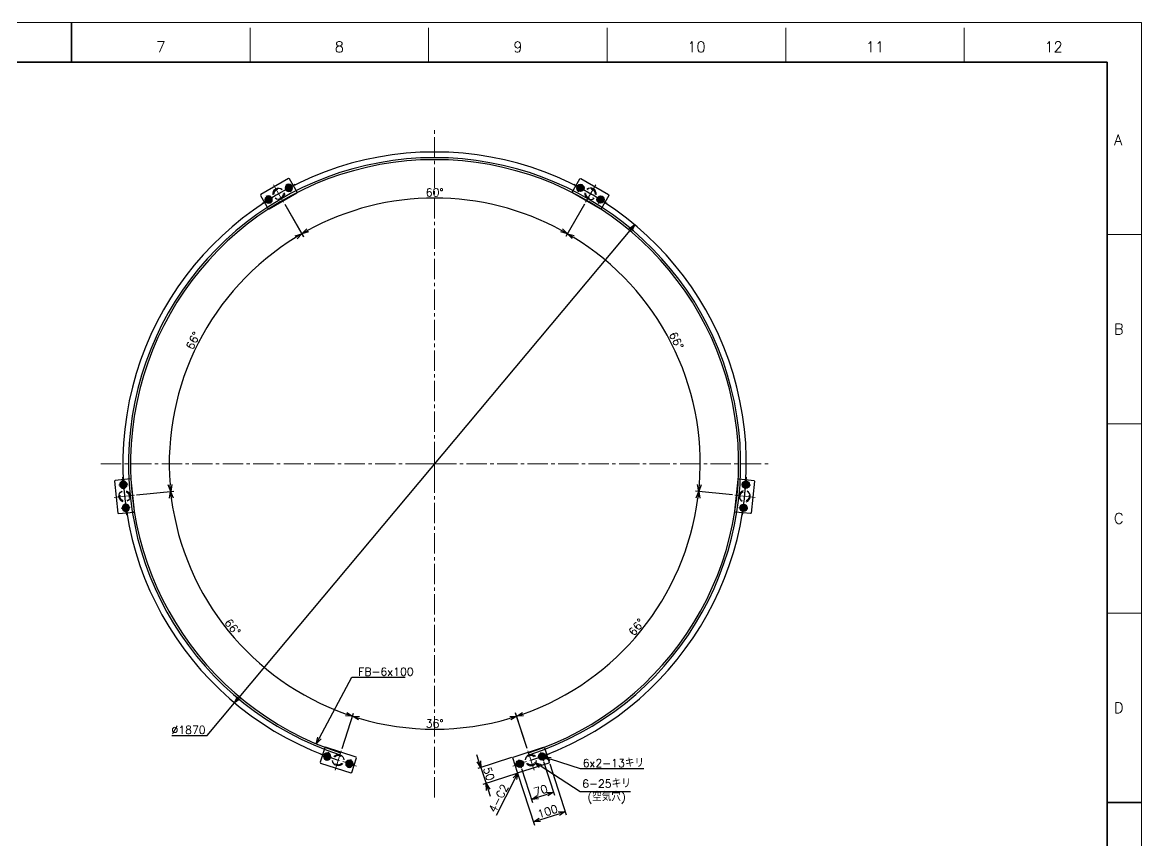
# Model space of a CAD drawing. Header units: millimetres. Extents: x 0 to 6626, y -38 to 4663.
# Drawn here: x 3269 to 6626, y 2209 to 4663 of the extents above; entities that cross this region are included whole.
import ezdxf
from ezdxf import colors
from ezdxf.entities.mleader import LeaderData, LeaderLine
from ezdxf.enums import TextEntityAlignment as Align
from ezdxf.math import Vec2, Vec3

# ---------------------------------------------------------------- set-up
doc = ezdxf.new("R2010")
doc.units = ezdxf.units.MM
doc.header["$LTSCALE"] = 3.2
doc.header["$PDMODE"] = 99
doc.header["$PDSIZE"] = 1
doc.linetypes.add('CENTER2', pattern=[28.575, 19.05, -3.175, 3.175, -3.175])
doc.linetypes.add('HIDDEN', pattern=[9.525, 6.35, -3.175])
for name, color, linetype, lineweight in [('04_HIDDEN', 2, 'HIDDEN', 13), ('05_CENTER', 4, 'CENTER2', 13), ('08_DIM', 3, 'Continuous', 13), ('90_FRAME', 5, 'Continuous', 35)]:
    doc.layers.add(name, color=color, linetype=linetype, lineweight=lineweight)
doc.layers.add('10_DRAFT', color=8, linetype='Continuous', lineweight=0, plot=False)
doc.layers.add('91_BLANK', color=5, linetype='Continuous', lineweight=0, plot=False)
doc.styles.add('KSS_TXT', font='txt.shx', dxfattribs={"bigfont": 'extfont2.shx'})
doc.styles.get("Standard").update_dxf_attribs({"font": 'txt.shx', "bigfont": 'extfont2.shx'})
doc.dimstyles.new('KSS_DIM', dxfattribs={"dimscale": 8, "dimtxt": 3, "dimasz": 2.5, "dimexe": 1.25, "dimexo": 0.625, "dimtad": 1, "dimdsep": 46, "dimtxsty": 'KSS_TXT', "dimblk": 'OPEN30', "dimcen": 0, "dimazin": 2, "dimtfac": 0.75, "dimtmove": 0, "dimatfit": 3, "dimldrblk": 'OPEN30', "dimfxl": 1.25, "dimtolj": 1, "dimarcsym": 0})
doc.dimstyles.new('KSS_DIM$3', dxfattribs={"dimscale": 8, "dimtxt": 3, "dimasz": 2.5, "dimexe": 1.25, "dimexo": 0.625, "dimtad": 1, "dimtih": 1, "dimtoh": 1, "dimdsep": 46, "dimtxsty": 'KSS_TXT', "dimblk": 'OPEN30', "dimcen": 0, "dimazin": 2, "dimtfac": 0.75, "dimtofl": 0, "dimtmove": 0, "dimatfit": 3, "dimldrblk": 'OPEN30', "dimfxl": 1.25, "dimtolj": 1, "dimarcsym": 0})

# ---------------------------------------------------------------- blocks, each defined once
blk = doc.blocks.new('A$C006F778A_1_1')
at = {"color": 0}
blk.add_lwpolyline([(-48, 25), (48, 25), (50, 23), (50, -23), (48, -25), (-48, -25), (-50, -23), (-50, 23)], close=True, dxfattribs=at)
for centre in [(-35, 0), (35, 0)]:
    blk.add_circle(centre, 6.5, dxfattribs=at)
for start, end in [(20.6673, 159.3327), (200.6673, 339.3327)]:
    blk.add_arc((0, 0), 17, start, end, dxfattribs=at)
at = {"layer": '04_HIDDEN'}
for start, end in [(25.7715, 154.2285), (205.7715, 334.2285)]:
    blk.add_arc((0, 0), 13.8, start, end, dxfattribs=at)
at = {"layer": '05_CENTER'}
for p, q in [((-57.2, 0), (57.2, 0)), ((-35, -10.3), (-35, 10.3)), ((0, 31.4), (0, -31.4)), ((35, -10.3), (35, 10.3))]:
    blk.add_line(p, q, dxfattribs=at)
blk = doc.blocks.new('10b_2_1_1')
at = {"color": 0, "linetype": 'CENTER2'}
for p, q in [((13.5, 0), (-13.5, 0)), ((0, -13.5), (0, 13.5))]:
    blk.add_line(p, q, dxfattribs=at)
at = {"color": 0}
for p, q in [((-4.9, 8.5), (-9.8, 0)), ((-9.8, 0), (-4.9, -8.5)), ((-4.9, 8.5), (4.9, 8.5)), ((9.8, 0), (4.9, 8.5)), ((4.9, -8.5), (9.8, 0)), ((-4.9, -8.5), (4.9, -8.5))]:
    blk.add_line(p, q, dxfattribs=at)
for radius in [11, 8.49, 5, 4]:
    blk.add_circle((0, 0), radius, dxfattribs=at)
at = {"layer": '10_DRAFT', "style": 'KSS_TXT'}
blk.add_text('M10', height=1.25, dxfattribs=at).set_placement((0.3, 0.1))
blk = doc.blocks.new('_Open30')
at = {"color": 0, "linetype": 'ByBlock', "lineweight": -2}
for p, q in [((-1, 0.27), (0, 0)), ((0, 0), (-1, -0.27)), ((0, 0), (-1, 0))]:
    blk.add_line(p, q, dxfattribs=at)
blk = doc.blocks.new('*D164')
at = {"layer": '08_DIM', "color": 0, "lineweight": -2, "transparency": 16777216}
for p, q in [((4227.5, 2484.9), (4262.1, 2591.5)), ((4782.9, 2484.9), (4748.2, 2591.5))]:
    blk.add_line(p, q, dxfattribs=at)
blk.add_arc((4505.2, 3339.5), 796.5, 253.4387, 286.5613, dxfattribs=at)
at = {"layer": 'Defpoints', "color": 0, "transparency": 16777216}
for p in [(4421.9, 2547.3), (4226, 2480.2), (4784.4, 2480.2), (4206.5, 2420.4), (4803.8, 2420.4)]:
    blk.add_point(p, dxfattribs=at)
at = {"layer": '08_DIM', "color": 0, "lineweight": -2, "transparency": 16777216, "xscale": 20, "yscale": 20, "zscale": 20}
for p, rotation in [((4259, 2581.9), 162.7193308149626), ((4751.3, 2581.9), 17.28066918503741)]:
    blk.add_blockref('_Open30', p, dxfattribs=dict(at, rotation=rotation))
at = {"layer": '08_DIM', "color": 0, "transparency": 16777216, "insert": (4505.2, 2560), "char_height": 24, "attachment_point": 5, "style": 'KSS_TXT'}
blk.add_mtext('\\A1;36%%d', dxfattribs=at)
blk = doc.blocks.new('*D165')
at = {"layer": '08_DIM', "color": 0, "lineweight": -2, "transparency": 16777216}
for p, q in [((5398.8, 3245.6), (5287.3, 3257.3)), ((4782.9, 2484.9), (4748.2, 2591.6))]:
    blk.add_line(p, q, dxfattribs=at)
blk.add_arc((4505.2, 3339.5), 796.4, 289.4388, 352.5612, dxfattribs=at)
at = {"layer": 'Defpoints', "color": 0, "transparency": 16777216}
for p in [(5403.8, 3245), (5466.3, 3238.5), (5017.1, 2729.4), (4784.4, 2480.2), (4803.8, 2420.4)]:
    blk.add_point(p, dxfattribs=at)
at = {"layer": '08_DIM', "color": 0, "lineweight": -2, "transparency": 16777216, "xscale": 20, "yscale": 20, "zscale": 20}
for p, rotation in [((5297.3, 3256.2), 83.28057896645964), ((4751.3, 2582), 198.7194210339813)]:
    blk.add_blockref('_Open30', p, dxfattribs=dict(at, rotation=rotation))
at = {"layer": '08_DIM', "color": 0, "transparency": 16777216, "insert": (5110.9, 2849), "char_height": 24, "attachment_point": 5, "rotation": 51, "style": 'KSS_TXT'}
blk.add_mtext('\\A1;66%%d', dxfattribs=at)
blk = doc.blocks.new('*D166')
at = {"layer": '08_DIM', "color": 0, "lineweight": -2, "transparency": 16777216}
for p, q in [((4954.4, 4117.6), (4898.6, 4020.8)), ((5398.8, 3245.6), (5287.6, 3257.3))]:
    blk.add_line(p, q, dxfattribs=at)
blk.add_arc((4505.2, 3339.5), 796.7, 355.4383, 58.5617, dxfattribs=at)
at = {"layer": 'Defpoints', "color": 0, "transparency": 16777216}
for p in [(4988.4, 4176.5), (4956.9, 4121.9), (5271.1, 3559.1), (5403.8, 3245), (5466.3, 3238.5)]:
    blk.add_point(p, dxfattribs=at)
at = {"layer": '08_DIM', "color": 0, "lineweight": -2, "transparency": 16777216, "xscale": 20, "yscale": 20, "zscale": 20}
for p, rotation in [((4903.6, 4029.5), 149.2808430613294), ((5297.6, 3256.2), 264.7191569389433)]:
    blk.add_blockref('_Open30', p, dxfattribs=dict(at, rotation=rotation))
at = {"layer": '08_DIM', "color": 0, "transparency": 16777216, "insert": (5230.2, 3708.9), "char_height": 24, "attachment_point": 5, "rotation": 297, "style": 'KSS_TXT'}
blk.add_mtext('\\A1;66%%d', dxfattribs=at)
blk = doc.blocks.new('*D167')
at = {"layer": '08_DIM', "color": 0, "lineweight": -2, "transparency": 16777216}
for p, q in [((4056, 4117.6), (4111.8, 4020.8)), ((4954.4, 4117.6), (4898.6, 4020.8))]:
    blk.add_line(p, q, dxfattribs=at)
blk.add_arc((4505.2, 3339.5), 796.7, 61.4383, 118.5617, dxfattribs=at)
at = {"layer": 'Defpoints', "color": 0, "transparency": 16777216}
for p in [(4022, 4176.5), (4988.4, 4176.5), (4053.5, 4121.9), (4643.5, 4124.1), (4956.9, 4121.9)]:
    blk.add_point(p, dxfattribs=at)
at = {"layer": '08_DIM', "color": 0, "lineweight": -2, "transparency": 16777216, "xscale": 20, "yscale": 20, "zscale": 20}
for p, rotation in [((4106.8, 4029.5), 209.2808341564655), ((4903.6, 4029.5), 330.7191658435346)]:
    blk.add_blockref('_Open30', p, dxfattribs=dict(at, rotation=rotation))
at = {"layer": '08_DIM', "color": 0, "transparency": 16777216, "insert": (4505.2, 4153.2), "char_height": 24, "attachment_point": 5, "style": 'KSS_TXT'}
blk.add_mtext('\\A1;60%%d', dxfattribs=at)
blk = doc.blocks.new('*D168')
at = {"layer": '08_DIM', "color": 0, "lineweight": -2, "transparency": 16777216}
for p, q in [((4056, 4117.6), (4112.2, 4020.2)), ((3611.6, 3245.6), (3723.5, 3257.3))]:
    blk.add_line(p, q, dxfattribs=at)
blk.add_arc((4505.2, 3339.5), 796, 121.4397, 184.5603, dxfattribs=at)
at = {"layer": 'Defpoints', "color": 0, "transparency": 16777216}
for p in [(4022, 4176.5), (4053.5, 4121.9), (3878, 3829.5), (3544, 3238.5), (3606.6, 3245)]:
    blk.add_point(p, dxfattribs=at)
at = {"layer": '08_DIM', "color": 0, "lineweight": -2, "transparency": 16777216, "xscale": 20, "yscale": 20, "zscale": 20}
for p, rotation in [((4107.2, 4028.8), 30.71985370210645), ((3713.6, 3256.3), 275.2801462976209)]:
    blk.add_blockref('_Open30', p, dxfattribs=dict(at, rotation=rotation))
at = {"layer": '08_DIM', "color": 0, "transparency": 16777216, "insert": (3780.8, 3708.6), "char_height": 24, "attachment_point": 5, "rotation": 63, "style": 'KSS_TXT'}
blk.add_mtext('\\A1;66%%d', dxfattribs=at)
blk = doc.blocks.new('*D169')
at = {"layer": '08_DIM', "color": 0, "lineweight": -2, "transparency": 16777216}
for p, q in [((3611.6, 3245.6), (3723, 3257.3)), ((4227.5, 2484.9), (4262.1, 2591.5))]:
    blk.add_line(p, q, dxfattribs=at)
blk.add_arc((4505.2, 3339.5), 796.5, 187.4387, 250.5613, dxfattribs=at)
at = {"layer": 'Defpoints', "color": 0, "transparency": 16777216}
for p in [(3544, 3238.5), (3606.6, 3245), (3801.9, 2965.6), (4226, 2480.2), (4206.5, 2420.4)]:
    blk.add_point(p, dxfattribs=at)
at = {"layer": '08_DIM', "color": 0, "lineweight": -2, "transparency": 16777216, "xscale": 20, "yscale": 20, "zscale": 20}
for p, rotation in [((3713.1, 3256.2), 96.71936096151028), ((4259.1, 2582), 341.2806390380487)]:
    blk.add_blockref('_Open30', p, dxfattribs=dict(at, rotation=rotation))
at = {"layer": '08_DIM', "color": 0, "transparency": 16777216, "insert": (3899.4, 2848.9), "char_height": 24, "attachment_point": 5, "rotation": 309, "style": 'KSS_TXT'}
blk.add_mtext('\\A1;66%%d', dxfattribs=at)
blk = doc.blocks.new('*D170')
at = {"layer": '08_DIM', "color": 0, "lineweight": -2, "transparency": 16777216}
for p, q in [((4765.6, 2424.9), (4798.6, 2323.1)), ((4832.2, 2446.5), (4865.2, 2344.7)), ((4814.6, 2338.8), (4843.1, 2348.1))]:
    blk.add_line(p, q, dxfattribs=at)
at = {"layer": 'Defpoints', "color": 0, "transparency": 16777216}
for p in [(4830.6, 2451.2), (4764, 2429.6), (4862.1, 2354.2)]:
    blk.add_point(p, dxfattribs=at)
at = {"layer": '08_DIM', "color": 0, "lineweight": -2, "transparency": 16777216, "xscale": 20, "yscale": 20, "zscale": 20}
for p, rotation in [((4862.1, 2354.2), 18.00000000028339), ((4795.6, 2332.6), 198.0000000002834)]:
    blk.add_blockref('_Open30', p, dxfattribs=dict(at, rotation=rotation))
at = {"layer": '08_DIM', "color": 0, "transparency": 16777216, "insert": (4823.6, 2359.6), "char_height": 24, "attachment_point": 5, "rotation": 18, "style": 'KSS_TXT'}
blk.add_mtext('\\A1;70', dxfattribs=at)
blk = doc.blocks.new('*D171')
at = {"layer": '08_DIM', "color": 0, "lineweight": -2, "transparency": 16777216}
for p, q in [((4850.3, 2439.1), (4900, 2286.3)), ((4755.2, 2408.2), (4804.9, 2255.4)), ((4820.8, 2271.1), (4877.9, 2289.6))]:
    blk.add_line(p, q, dxfattribs=at)
at = {"layer": 'Defpoints', "color": 0, "transparency": 16777216}
for p in [(4848.8, 2443.8), (4753.7, 2412.9), (4896.9, 2295.8)]:
    blk.add_point(p, dxfattribs=at)
at = {"layer": '08_DIM', "color": 0, "lineweight": -2, "transparency": 16777216, "xscale": 20, "yscale": 20, "zscale": 20}
for p, rotation in [((4896.9, 2295.8), 18.00000000028344), ((4801.8, 2264.9), 198.0000000002834)]:
    blk.add_blockref('_Open30', p, dxfattribs=dict(at, rotation=rotation))
at = {"layer": '08_DIM', "color": 0, "transparency": 16777216, "insert": (4844.1, 2296.5), "char_height": 24, "attachment_point": 5, "rotation": 18, "style": 'KSS_TXT'}
blk.add_mtext('\\A1;100', dxfattribs=at)
blk = doc.blocks.new('*D172')
at = {"layer": '08_DIM', "color": 0, "lineweight": -2, "transparency": 16777216}
for p, q in [((4637.7, 2446.8), (4631.6, 2465.8)), ((4736, 2457.7), (4634.4, 2424.6)), ((4643.9, 2427.7), (4659.4, 2380.2)), ((4751.4, 2410.1), (4649.9, 2377.1)), ((4665.5, 2361.2), (4671.7, 2342.1))]:
    blk.add_line(p, q, dxfattribs=at)
at = {"layer": 'Defpoints', "color": 0, "transparency": 16777216}
for p in [(4740.7, 2459.2), (4756.2, 2411.6), (4659.4, 2380.2)]:
    blk.add_point(p, dxfattribs=at)
at = {"layer": '08_DIM', "color": 0, "lineweight": -2, "transparency": 16777216, "xscale": 20, "yscale": 20, "zscale": 20}
for p, rotation in [((4643.9, 2427.7), 288.0000000002825), ((4659.4, 2380.2), 108.0000000002824)]:
    blk.add_blockref('_Open30', p, dxfattribs=dict(at, rotation=rotation))
at = {"layer": '08_DIM', "color": 0, "transparency": 16777216, "insert": (4667.8, 2409.2), "char_height": 24, "attachment_point": 5, "rotation": 288, "style": 'KSS_TXT'}
blk.add_mtext('\\A1;50', dxfattribs=at)
blk = doc.blocks.new('*D173')
at = {"layer": '08_DIM', "color": 0, "lineweight": -2, "transparency": 16777216}
for p, q in [((4942.7, 2424.2), (4852.7, 2453)), ((5133, 2424.2), (4942.7, 2424.2))]:
    blk.add_line(p, q, dxfattribs=at)
at = {"layer": 'Defpoints', "color": 0, "transparency": 16777216}
for p in [(4821.2, 2463.1), (4833.6, 2459.1)]:
    blk.add_point(p, dxfattribs=at)
at = {"layer": '08_DIM', "color": 0, "lineweight": -2, "transparency": 16777216, "xscale": 20, "yscale": 20, "zscale": 20, "rotation": 162.2660980772387}
blk.add_blockref('_Open30', (4833.6, 2459.1), dxfattribs=at)
at = {"layer": '08_DIM', "color": 0, "transparency": 16777216, "insert": (5041.3, 2441.2), "char_height": 24, "attachment_point": 5, "style": 'KSS_TXT'}
blk.add_mtext('\\A1;6x2-13キリ', dxfattribs=at)
blk = doc.blocks.new('*D174')
at = {"layer": '08_DIM', "color": 0, "lineweight": -2, "transparency": 16777216}
blk.add_line((4745.9, 2394.5), (4689.9, 2284.6), dxfattribs=at)
at = {"layer": 'Defpoints', "color": 0, "transparency": 16777216}
for p in [(4754.9, 2412.3), (4690.7, 2286.3), (4690.7, 2286.3)]:
    blk.add_point(p, dxfattribs=at)
at = {"layer": '08_DIM', "color": 0, "lineweight": -2, "transparency": 16777216, "xscale": 20, "yscale": 20, "zscale": 20, "rotation": 63.0000000002839}
blk.add_blockref('_Open30', (4754.9, 2412.3), dxfattribs=at)
at = {"layer": '08_DIM', "color": 0, "transparency": 16777216, "insert": (4697, 2335.9), "char_height": 24, "attachment_point": 5, "rotation": 63, "style": 'KSS_TXT'}
blk.add_mtext('\\A1;4-C2', dxfattribs=at)
blk = doc.blocks.new('*D175')
at = {"layer": '08_DIM', "color": 0, "lineweight": -2, "transparency": 16777216}
for p, q in [((4942.2, 2355.6), (4821.5, 2432.8)), ((5092.6, 2355.6), (4942.2, 2355.6))]:
    blk.add_line(p, q, dxfattribs=at)
at = {"layer": 'Defpoints', "color": 0, "transparency": 16777216}
for p in [(4783.6, 2457), (4804.7, 2443.5)]:
    blk.add_point(p, dxfattribs=at)
at = {"layer": '08_DIM', "color": 0, "lineweight": -2, "transparency": 16777216, "xscale": 20, "yscale": 20, "zscale": 20, "rotation": 147.4165964792309}
blk.add_blockref('_Open30', (4804.7, 2443.5), dxfattribs=at)
at = {"layer": '08_DIM', "color": 0, "transparency": 16777216, "insert": (5020.8, 2355.6), "char_height": 24, "attachment_point": 5, "style": 'KSS_TXT'}
blk.add_mtext('\\A1;6-25キリ\\P(空気穴)', dxfattribs=at)
blk = doc.blocks.new('*D176')
at = {"layer": '08_DIM', "color": 0, "lineweight": -2, "transparency": 16777216}
for p, q in [((5105.2, 4056.6), (3918, 2637.8)), ((3822.7, 2523.8), (3905.2, 2622.4)), ((3716.7, 2523.8), (3822.7, 2523.8))]:
    blk.add_line(p, q, dxfattribs=at)
at = {"layer": 'Defpoints', "color": 0, "transparency": 16777216}
for p in [(5105.2, 4056.6), (3905.2, 2622.4)]:
    blk.add_point(p, dxfattribs=at)
at = {"layer": '08_DIM', "color": 0, "lineweight": -2, "transparency": 16777216, "xscale": 20, "yscale": 20, "zscale": 20}
for p, rotation in [((5105.2, 4056.6), 50.0781318489335), ((3905.2, 2622.4), 230.0781318489335)]:
    blk.add_blockref('_Open30', p, dxfattribs=dict(at, rotation=rotation))
at = {"layer": '08_DIM', "color": 0, "transparency": 16777216, "insert": (3767.2, 2540.8), "char_height": 24, "attachment_point": 5, "style": 'KSS_TXT'}
blk.add_mtext('\\A1;%%C1870', dxfattribs=at)

msp = doc.modelspace()

# ---------------------------------------------------------------- linework, layer by layer
at = {"color": 0}
for p, q in [((4221.515, 2466.427), (4223.369, 2472.133)), ((4788.87, 2466.427), (4787.016, 2472.133))]:
    msp.add_line(p, q, dxfattribs=at)
for radius in [935, 918, 912]:
    msp.add_arc((4505.192, 3339.497), radius, 288, 252, dxfattribs=at)
at = {"layer": '05_CENTER'}
for p, q in [((4505.192, 2338.145), (4505.192, 4340.848)), ((3503.841, 3339.497), (5506.544, 3339.497))]:
    msp.add_line(p, q, dxfattribs=at)
at = {"layer": '10_DRAFT'}
for p, q in [((4505.192, 3310.97), (4505.192, 3368.024)), ((4476.666, 3339.497), (4533.719, 3339.497))]:
    msp.add_line(p, q, dxfattribs=at)
at = {"layer": '90_FRAME'}
for p, q in [((3416.339, 4663.358), (3416.339, 4543.663)), ((6625.607, 2323.447), (6521.911, 2323.447))]:
    msp.add_line(p, q, dxfattribs=at)
at = {"layer": '90_FRAME', "color": 4, "lineweight": 13}
for p, q in [((3951.807, 4543.663), (3951.807, 4647.358)), ((4487.274, 4543.663), (4487.274, 4647.358)), ((5022.741, 4543.663), (5022.741, 4647.358)), ((5558.208, 4543.663), (5558.208, 4647.358)), ((6093.676, 4543.663), (6093.676, 4647.358)), ((6625.607, 4027.381), (6521.911, 4027.381)), ((6625.607, 3459.403), (6521.911, 3459.403)), ((6625.607, 2891.425), (6521.911, 2891.425))]:
    msp.add_line(p, q, dxfattribs=at)
at = {"layer": '90_FRAME'}
msp.add_lwpolyline([(310.767, 103.232), (6521.911, 103.232), (6521.911, 4543.663), (310.767, 4543.663)], close=True, dxfattribs=at)
at = {"layer": '91_BLANK'}
msp.add_lwpolyline([(0, 0), (6625.607, 0), (6625.607, 4663.358), (0, 4663.358)], close=True, dxfattribs=at)

# ---------------------------------------------------------------- block references
at = {"xscale": -1}
for name, p, rotation in [('A$C006F778A_1_1', (4037.692, 4149.231), 29.99999999988636), ('10b_2_1_1', (4068.003, 4166.731), 29.99999999982341), ('10b_2_1_1', (4007.381, 4131.731), 29.99999999982341), ('A$C006F778A_1_1', (3575.314, 3241.763), 95.99999999984149), ('10b_2_1_1', (3571.656, 3276.571), 95.99999999984722), ('10b_2_1_1', (3578.973, 3206.954), 95.99999999984722), ('A$C006F778A_1_1', (4216.261, 2450.259), 161.9999999997163), ('10b_2_1_1', (4182.974, 2461.075), 161.9999834253234), ('10b_2_1_1', (4249.548, 2439.443), 161.9999834253234)]:
    msp.add_blockref(name, p, dxfattribs=dict(at, rotation=rotation))
for name, p, rotation in [('A$C006F778A_1_1', (4972.692, 4149.231), 330.0000000001136), ('10b_2_1_1', (4942.381, 4166.731), 330.0000000001765), ('10b_2_1_1', (5003.003, 4131.731), 330.0000000001765), ('A$C006F778A_1_1', (5435.07, 3241.763), 264.0000000001584), ('10b_2_1_1', (5438.729, 3276.571), 264.0000000001527), ('10b_2_1_1', (5431.412, 3206.954), 264.0000000001527), ('A$C006F778A_1_1', (4794.123, 2450.259), 198.0000000002836), ('10b_2_1_1', (4760.837, 2439.443), 198.0000165746764), ('10b_2_1_1', (4827.41, 2461.075), 198.0000165746764)]:
    msp.add_blockref(name, p, dxfattribs=dict(rotation=rotation))

# ---------------------------------------------------------------- texts
at = {"layer": '90_FRAME', "color": 0, "lineweight": 13, "style": 'KSS_TXT'}
for s, p in [('7', (3684.073, 4564.317)), ('8', (4219.54, 4564.317)), ('9', (4755.007, 4564.317)), ('10', (5290.475, 4564.317)), ('11', (5825.942, 4564.317)), ('12', (6361.409, 4564.317))]:
    msp.add_text(s, height=32, dxfattribs=at).set_placement(p, align=Align.BOTTOM_CENTER)
for s, p in [('A', (6542.526, 4311.37)), ('B', (6542.526, 3743.392)), ('C', (6542.526, 3175.414)), ('D', (6542.526, 2607.436))]:
    msp.add_text(s, height=32, dxfattribs=at).set_placement(p, align=Align.MIDDLE_LEFT)

# ---------------------------------------------------------------- dimensions: what is measured, and where the dimension line sits
at = {"layer": '08_DIM'}
for base, line1, line2, picture, middle in [((3877.969, 3829.537), ((3544.048, 3238.476), (3606.581, 3245.049)), ((4021.973, 4176.457), (4053.48, 4121.885)), '*D168', (3780.842, 3708.572)), ((4643.541, 4124.112), ((4021.973, 4176.457), (4053.48, 4121.885)), ((4988.412, 4176.457), (4956.904, 4121.885)), '*D167', (4505.192, 4153.215)), ((5271.057, 3559.105), ((4988.412, 4176.457), (4956.904, 4121.885)), ((5466.337, 3238.476), (5403.804, 3245.049)), '*D166', (5230.23, 3708.922)), ((3801.922, 2965.562), ((4206.546, 2420.359), (4225.977, 2480.159)), ((3544.048, 3238.476), (3606.581, 3245.049)), '*D169', (3899.405, 2848.94)), ((5017.132, 2729.391), ((5466.337, 3238.476), (5403.804, 3245.049)), ((4803.838, 2420.359), (4784.408, 2480.159)), '*D165', (5110.928, 2848.982)), ((4421.932, 2547.324), ((4803.838, 2420.359), (4784.408, 2480.159)), ((4206.546, 2420.359), (4225.977, 2480.159)), '*D164', (4505.192, 2559.961))]:
    dim = msp.add_angular_dim_2l(base=base, line1=line1, line2=line2, dimstyle='KSS_DIM', dxfattribs=at)
    dim.commit()
    dim.dimension.update_dxf_attribs({"geometry": picture, "text_midpoint": middle})
dim = msp.add_diameter_dim_2p(p1=(5105.221, 4056.567), p2=(3905.163, 2622.426), dimstyle='KSS_DIM$3', override={"dimpost": '%%C<>', "dimtix": 1, "dimatfit": 2}, dxfattribs=at)
dim.commit()
dim.dimension.update_dxf_attribs({"geometry": '*D176', "text_midpoint": (3767.154, 2523.823), "dimtype": 163})
for base, p1, p2, angle, picture, middle in [((4659.362, 2380.186), (4740.747, 2459.203), (4756.198, 2411.65), 108, '*D172', (4667.821, 2409.221)), ((4862.125, 2354.234), (4764.032, 2429.608), (4830.606, 2451.24), 18, '*D170', (4823.585, 2359.586)), ((4896.885, 2295.793), (4753.678, 2412.934), (4848.783, 2443.836), 18, '*D171', (4844.079, 2296.51))]:
    dim = msp.add_linear_dim(base=base, p1=p1, p2=p2, angle=angle, dimstyle='KSS_DIM', dxfattribs=at)
    dim.commit()
    dim.dimension.update_dxf_attribs({"geometry": picture, "text_midpoint": middle})
for p1, p2, text, override, picture, middle in [((4783.591, 2456.991), (4804.656, 2443.527), '6-<>', {"dimpost": '<>キリ\\X(空気穴)', "dimtix": 1}, '*D175', (5020.848, 2355.59)), ((4821.219, 2463.054), (4833.601, 2459.095), '6x2-<>キリ', {"dimpost": '<>', "dimtix": 1}, '*D173', (5041.288, 2424.21))]:
    dim = msp.add_diameter_dim_2p(p1=p1, p2=p2, text=text, dimstyle='KSS_DIM$3', override=override, dxfattribs=at)
    dim.commit()
    dim.dimension.update_dxf_attribs({"geometry": picture, "text_midpoint": middle, "dimtype": 163})
dim = msp.add_linear_dim(base=(4690.724, 2286.265), p1=(4754.938, 2412.292), p2=(4690.724, 2286.265), angle=243, text='4-C2', dimstyle='KSS_DIM', override={"dimse1": 1, "dimse2": 1, "dimsd2": 1}, dxfattribs=at)
dim.commit()
dim.dimension.update_dxf_attribs({"geometry": '*D174', "text_midpoint": (4712.099, 2328.216), "dimtype": 161})

# ---------------------------------------------------------------- leaders
ml = msp.add_multileader_mtext('Standard', dxfattribs=at)
ml.set_content('FB-6x100', color=256)
ml.set_leader_properties()
ml.set_arrow_properties(name='OPEN30')
ml.build(insert=Vec2(0, 0))
ml.multileader.update_dxf_attribs({"text_left_attachment_type": 6, "text_right_attachment_type": 6, "dogleg_length": 0.36, "arrow_head_size": 20, "scale": 8})
ctx = ml.context
ctx.base_point, ctx.scale, ctx.char_height, ctx.arrow_head_size, ctx.landing_gap_size, ctx.plane_origin = Vec3(4259.833, 2698.724), 8, 24, 20, 16, Vec3(4805.282, 2629.174)
ctx.left_attachment, ctx.right_attachment = 6, 6
notes = []
notes.append((ctx, [(0, (1, 1, 0), (4256.953, 2698.724), (1, 0), 2.88, [(0, [(4150.273, 2499.392)], 0, [])])]))
ctx.mtext.insert, ctx.mtext.flow_direction = Vec3(4275.833, 2727.524), 5
for ctx, leaders in notes:
    for number, flags, end, landing, length, lines in leaders:
        leader = LeaderData()
        leader.index, (leader.has_last_leader_line, leader.has_dogleg_vector, leader.attachment_direction) = number, flags
        leader.last_leader_point, leader.dogleg_vector, leader.dogleg_length = Vec3(end), Vec3(landing), length
        for number, points, colour, breaks in lines:
            line = LeaderLine()
            line.index, line.vertices, line.color, line.breaks = number, Vec3.list(points), colors.encode_raw_color(colour), breaks
            leader.lines.append(line)
        ctx.leaders.append(leader)

doc.saveas('drawing.dxf')
